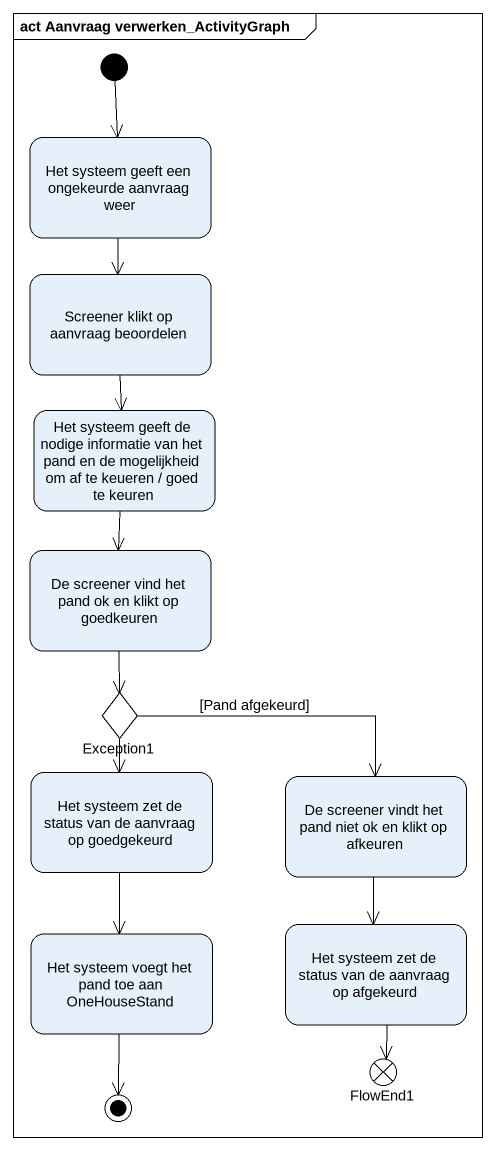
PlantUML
@startuml
mainframe act Aanvraag verwerken_ActivityGraph
hide empty description
state "Het systeem geeft een ongekeurde aanvraag weer" as Het_systeem_geeft_een
state "Screener klikt op aanvraag beoordelen" as Screener_klikt_op_aanvraag
state "Het systeem geeft de nodige informatie van het pand en de mogelijkheid om af te keueren / goed te keuren" as Het_systeem_geeft_de_nodige
state "De screener vind het pand ok en klikt op goedkeuren" as De_screener_vind_het_pand
state Exception1 <<choice>>
state "Het systeem zet de status van de aanvraag op goedgekeurd" as Het_systeem_zet_de_status
state "De screener vindt het pand niet ok en klikt op afkeuren" as De_screener_vindt_het_pand
state "Het systeem voegt het pand toe aan OneHouseStand" as Het_systeem_voegt_het_pand
state "Het systeem zet de status van de aanvraag op afgekeurd" as Het_systeem_zet_de_status_2
state FlowEnd1 <<end>>
[*] --> Het_systeem_geeft_een
Het_systeem_geeft_een --> Screener_klikt_op_aanvraag
Screener_klikt_op_aanvraag --> Het_systeem_geeft_de_nodige
Het_systeem_geeft_de_nodige --> De_screener_vind_het_pand
De_screener_vind_het_pand --> Exception1
Exception1 --> Het_systeem_zet_de_status
Exception1 -right-> De_screener_vindt_het_pand : [Pand afgekeurd]
Het_systeem_zet_de_status --> Het_systeem_voegt_het_pand
De_screener_vindt_het_pand --> Het_systeem_zet_de_status_2
Het_systeem_zet_de_status_2 --> FlowEnd1
Het_systeem_voegt_het_pand --> [*]
@enduml
